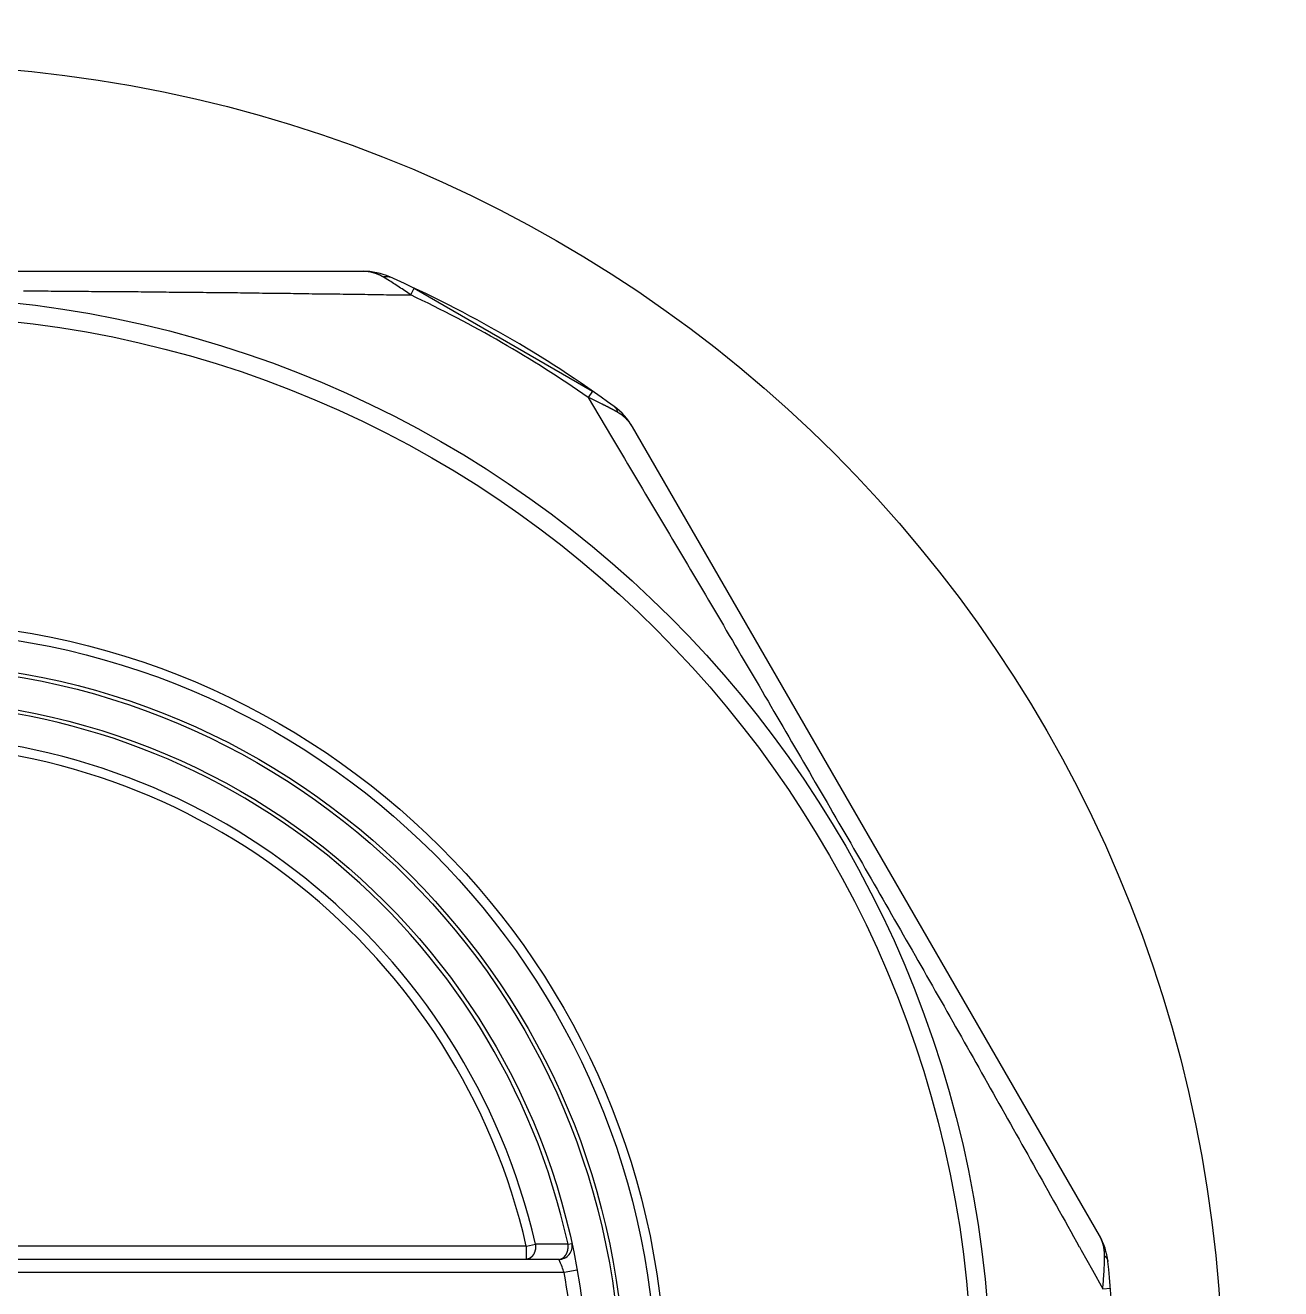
# Model space of a CAD drawing. Header units: millimetres. Extents: x 0 to 5600, y -67 to 2530.
# Drawn here: x 5104.79 to 5114.57, y 931.92 to 941.77 of the extents above; entities that cross this region are included whole.
import ezdxf

# ---------------------------------------------------------------- set-up
doc = ezdxf.new("R2010")
doc.units = ezdxf.units.MM
doc.layers.add('내부선 및 부속', color=4, linetype='Continuous')

msp = doc.modelspace()

# ---------------------------------------------------------------- linework, layer by layer
at = {"layer": '내부선 및 부속', "linetype": 'Continuous'}
for p, q in [((5100.1444, 939.8493), (5107.4213, 939.8493)), ((5107.6282, 939.667), (5107.7929, 939.6646)), ((5107.7928, 939.6646), (5107.8184, 939.719)), ((5107.8184, 939.719), (5109.2088, 938.9162)), ((5109.2088, 938.9162), (5109.1745, 938.8669)), ((5109.1751, 938.8665), (5109.259, 938.7258)), ((5109.259, 938.7258), (5109.3656, 938.5469)), ((5113.1587, 932.3355), (5109.5202, 938.6375)), ((5108.6933, 932.2529), (5098.8721, 932.2529)), ((5108.6936, 932.2529), (5108.7643, 932.2691)), ((5108.6936, 932.1502), (5108.6936, 932.2529)), ((5108.896, 932.2687), (5108.7643, 932.2691)), ((5109.0185, 932.2684), (5108.896, 932.2687)), ((5109.0185, 932.2684), (5109.0478, 932.2748)), ((5113.0023, 932.2478), (5113.0166, 932.2223)), ((5108.9475, 932.1502), (5098.6181, 932.1502)), ((5108.9492, 932.1464), (5108.9475, 932.1502)), ((5113.0166, 932.2223), (5113.1039, 932.0656)), ((5108.9877, 932.0476), (5098.5772, 932.0476)), ((5109.0893, 932.0655), (5108.9882, 932.0476)), ((5113.1039, 932.0656), (5113.1845, 931.9212)), ((5113.1845, 931.9213), (5113.2444, 931.9264))]:
    msp.add_line(p, q, dxfattribs=at)
at = {"layer": '내부선 및 부속', "linetype": 'Continuous', "flags": 128}
for points in [[(5107.5778, 939.8049), (5107.5768, 939.8059), (5107.5758, 939.8059), (5107.5748, 939.8069), (5107.5738, 939.8069), (5107.5728, 939.8079), (5107.5728, 939.8079), (5107.5718, 939.8089), (5107.5708, 939.8089), (5107.5698, 939.8099), (5107.5688, 939.8099), (5107.5678, 939.8109), (5107.5668, 939.8109), (5107.5658, 939.8119), (5107.5648, 939.8119), (5107.5638, 939.8129), (5107.5638, 939.8129), (5107.5628, 939.8139), (5107.5618, 939.8139), (5107.5608, 939.8149), (5107.5598, 939.8149), (5107.5588, 939.8159), (5107.5578, 939.8159), (5107.5568, 939.8169), (5107.5558, 939.8169), (5107.5548, 939.8179), (5107.5538, 939.8179), (5107.5528, 939.8179), (5107.5528, 939.8189), (5107.5518, 939.8189), (5107.5508, 939.8199), (5107.5498, 939.8199), (5107.5488, 939.8209), (5107.5478, 939.8209), (5107.5468, 939.8219), (5107.5458, 939.8219), (5107.5448, 939.8219), (5107.5438, 939.8229), (5107.5428, 939.8229), (5107.5418, 939.8239), (5107.5408, 939.8239), (5107.5398, 939.8239), (5107.5388, 939.8249), (5107.5378, 939.8249), (5107.5368, 939.8259), (5107.5358, 939.8259), (5107.5358, 939.8259), (5107.5348, 939.8269), (5107.5338, 939.8269), (5107.5328, 939.8279), (5107.5318, 939.8279), (5107.5308, 939.8279), (5107.5298, 939.8289), (5107.5288, 939.8289), (5107.5278, 939.8289), (5107.5268, 939.8299), (5107.5258, 939.8299), (5107.5248, 939.8309), (5107.5238, 939.8309), (5107.5228, 939.8309), (5107.5218, 939.8319), (5107.5208, 939.8319), (5107.5198, 939.8319), (5107.5188, 939.8329), (5107.5178, 939.8329), (5107.5168, 939.8329), (5107.5158, 939.8339), (5107.5148, 939.8339), (5107.5138, 939.8339), (5107.5128, 939.8349), (5107.5118, 939.8349), (5107.5108, 939.8349), (5107.5098, 939.8359), (5107.5088, 939.8359), (5107.5078, 939.8359), (5107.5068, 939.8359), (5107.5058, 939.8369), (5107.5048, 939.8369), (5107.5038, 939.8369), (5107.5028, 939.8379), (5107.5018, 939.8379), (5107.5008, 939.8379), (5107.4998, 939.8379), (5107.4988, 939.8389), (5107.4978, 939.8389), (5107.4968, 939.8389), (5107.4958, 939.8399), (5107.4948, 939.8399), (5107.4938, 939.8399), (5107.4928, 939.8399), (5107.4918, 939.8409), (5107.4908, 939.8409), (5107.4898, 939.8409), (5107.4888, 939.8409), (5107.4878, 939.8419), (5107.4868, 939.8419), (5107.4858, 939.8419), (5107.4848, 939.8419), (5107.4838, 939.8419), (5107.4828, 939.8429), (5107.4818, 939.8429), (5107.4818, 939.8429), (5107.4808, 939.8429), (5107.4798, 939.8429), (5107.4788, 939.8439), (5107.4778, 939.8439), (5107.4768, 939.8439), (5107.4758, 939.8439), (5107.4748, 939.8439), (5107.4738, 939.8449), (5107.4728, 939.8449), (5107.4718, 939.8449), (5107.4708, 939.8449), (5107.4698, 939.8449), (5107.4688, 939.8449), (5107.4678, 939.8459), (5107.4668, 939.8459), (5107.4658, 939.8459), (5107.4648, 939.8459), (5107.4638, 939.8459), (5107.4628, 939.8459), (5107.4618, 939.8469), (5107.4608, 939.8469), (5107.4598, 939.8469), (5107.4588, 939.8469), (5107.4578, 939.8469), (5107.4568, 939.8469), (5107.4548, 939.8469), (5107.4538, 939.8469), (5107.4528, 939.8479), (5107.4518, 939.8479), (5107.4508, 939.8479), (5107.4498, 939.8479), (5107.4488, 939.8479), (5107.4478, 939.8479), (5107.4468, 939.8479), (5107.4458, 939.8479), (5107.4448, 939.8479), (5107.4438, 939.8479), (5107.4428, 939.8489), (5107.4418, 939.8489), (5107.4408, 939.8489), (5107.4398, 939.8489), (5107.4388, 939.8489), (5107.4378, 939.8489), (5107.4368, 939.8489), (5107.4358, 939.8489), (5107.4348, 939.8489), (5107.4338, 939.8489), (5107.4328, 939.8489), (5107.4318, 939.8489), (5107.4308, 939.8489), (5107.4298, 939.8489), (5107.4288, 939.8489), (5107.4278, 939.8489), (5107.4268, 939.8489), (5107.4258, 939.8489), (5107.4248, 939.8489), (5107.4238, 939.8489), (5107.4228, 939.8489), (5107.4208, 939.8489), (5107.4208, 939.8489)], [(5107.5778, 939.8049), (5107.5778, 939.8049), (5107.5788, 939.8059), (5107.5788, 939.8059), (5107.5788, 939.8059), (5107.5788, 939.8059), (5107.5798, 939.8059), (5107.5798, 939.8059), (5107.5798, 939.8059), (5107.5808, 939.8059), (5107.5808, 939.8059), (5107.5808, 939.8069), (5107.5818, 939.8069), (5107.5818, 939.8069), (5107.5818, 939.8069), (5107.5828, 939.8069), (5107.5828, 939.8069), (5107.5828, 939.8069), (5107.5838, 939.8069), (5107.5838, 939.8069), (5107.5838, 939.8069), (5107.5838, 939.8069), (5107.5848, 939.8079), (5107.5848, 939.8079), (5107.5848, 939.8079), (5107.5858, 939.8079), (5107.5858, 939.8079), (5107.5858, 939.8079), (5107.5868, 939.8079), (5107.5868, 939.8079), (5107.5868, 939.8079), (5107.5878, 939.8079), (5107.5878, 939.8079), (5107.5878, 939.8079), (5107.5888, 939.8079), (5107.5888, 939.8089), (5107.5888, 939.8089), (5107.5898, 939.8089), (5107.5898, 939.8089), (5107.5898, 939.8089), (5107.5908, 939.8089), (5107.5908, 939.8089), (5107.5908, 939.8089), (5107.5918, 939.8089), (5107.5918, 939.8089), (5107.5918, 939.8089), (5107.5928, 939.8089), (5107.5928, 939.8089), (5107.5928, 939.8089), (5107.5938, 939.8089), (5107.5938, 939.8089), (5107.5938, 939.8089), (5107.5938, 939.8099), (5107.5948, 939.8099), (5107.5948, 939.8099), (5107.5948, 939.8099), (5107.5958, 939.8099), (5107.5958, 939.8099), (5107.5958, 939.8099), (5107.5968, 939.8099), (5107.5968, 939.8099), (5107.5968, 939.8099), (5107.5978, 939.8099), (5107.5978, 939.8099), (5107.5978, 939.8099), (5107.5988, 939.8099), (5107.5988, 939.8099), (5107.5988, 939.8099), (5107.5998, 939.8099), (5107.5998, 939.8099), (5107.5998, 939.8099), (5107.6008, 939.8099), (5107.6008, 939.8099), (5107.6008, 939.8099), (5107.6018, 939.8099), (5107.6018, 939.8099), (5107.6018, 939.8099), (5107.6028, 939.8099), (5107.6028, 939.8099), (5107.6028, 939.8099), (5107.6038, 939.8099), (5107.6038, 939.8099), (5107.6038, 939.8099), (5107.6048, 939.8099), (5107.6048, 939.8099), (5107.6048, 939.8099), (5107.6058, 939.8099), (5107.6058, 939.8099), (5107.6058, 939.8099), (5107.6068, 939.8099), (5107.6068, 939.8099), (5107.6078, 939.8099), (5107.6078, 939.8099), (5107.6078, 939.8099), (5107.6088, 939.8099), (5107.6088, 939.8099), (5107.6088, 939.8099), (5107.6098, 939.8099), (5107.6098, 939.8099), (5107.6098, 939.8099), (5107.6108, 939.8099), (5107.6108, 939.8099), (5107.6108, 939.8099), (5107.6108, 939.8099), (5107.6118, 939.8099), (5107.6118, 939.8099), (5107.6118, 939.8099), (5107.6128, 939.8099), (5107.6128, 939.8099), (5107.6128, 939.8099), (5107.6138, 939.8099), (5107.6138, 939.8099), (5107.6138, 939.8099), (5107.6138, 939.8099), (5107.6148, 939.8099), (5107.6148, 939.8089), (5107.6148, 939.8089), (5107.6158, 939.8089), (5107.6158, 939.8089), (5107.6158, 939.8089), (5107.6168, 939.8089), (5107.6168, 939.8089), (5107.6168, 939.8089), (5107.6178, 939.8089), (5107.6178, 939.8089), (5107.6178, 939.8089), (5107.6188, 939.8089), (5107.6188, 939.8089), (5107.6188, 939.8089), (5107.6198, 939.8089), (5107.6198, 939.8089), (5107.6198, 939.8079), (5107.6208, 939.8079), (5107.6208, 939.8079), (5107.6208, 939.8079), (5107.6218, 939.8079), (5107.6218, 939.8079), (5107.6218, 939.8079), (5107.6228, 939.8079), (5107.6228, 939.8079), (5107.6228, 939.8079), (5107.6238, 939.8079), (5107.6238, 939.8069), (5107.6238, 939.8069), (5107.6238, 939.8069), (5107.6248, 939.8069), (5107.6248, 939.8069), (5107.6248, 939.8069), (5107.6258, 939.8069), (5107.6258, 939.8069), (5107.6258, 939.8069), (5107.6268, 939.8059), (5107.6268, 939.8059), (5107.6268, 939.8059), (5107.6278, 939.8059), (5107.6278, 939.8059), (5107.6278, 939.8059), (5107.6278, 939.8059), (5107.6288, 939.8059), (5107.6288, 939.8059), (5107.6288, 939.8049), (5107.6288, 939.8049)], [(5107.6158, 939.7829), (5107.6148, 939.7829), (5107.6148, 939.7829), (5107.6148, 939.7829), (5107.6138, 939.7829), (5107.6138, 939.7839), (5107.6138, 939.7839), (5107.6138, 939.7839), (5107.6128, 939.7839), (5107.6128, 939.7839), (5107.6128, 939.7839), (5107.6118, 939.7849), (5107.6118, 939.7849), (5107.6118, 939.7849), (5107.6108, 939.7849), (5107.6108, 939.7849), (5107.6108, 939.7859), (5107.6108, 939.7859), (5107.6098, 939.7859), (5107.6098, 939.7859), (5107.6098, 939.7859), (5107.6088, 939.7859), (5107.6088, 939.7869), (5107.6088, 939.7869), (5107.6088, 939.7869), (5107.6078, 939.7869), (5107.6078, 939.7869), (5107.6078, 939.7879), (5107.6068, 939.7879), (5107.6068, 939.7879), (5107.6068, 939.7879), (5107.6058, 939.7879), (5107.6058, 939.7879), (5107.6058, 939.7889), (5107.6058, 939.7889), (5107.6048, 939.7889), (5107.6048, 939.7889), (5107.6048, 939.7889), (5107.6038, 939.7899), (5107.6038, 939.7899), (5107.6038, 939.7899), (5107.6028, 939.7899), (5107.6028, 939.7899), (5107.6028, 939.7899), (5107.6028, 939.7909), (5107.6018, 939.7909), (5107.6018, 939.7909), (5107.6018, 939.7909), (5107.6008, 939.7909), (5107.6008, 939.7919), (5107.6008, 939.7919), (5107.6008, 939.7919), (5107.5998, 939.7919), (5107.5998, 939.7919), (5107.5998, 939.7919), (5107.5988, 939.7929), (5107.5988, 939.7929), (5107.5988, 939.7929), (5107.5978, 939.7929), (5107.5978, 939.7929), (5107.5978, 939.7939), (5107.5978, 939.7939), (5107.5968, 939.7939), (5107.5968, 939.7939), (5107.5968, 939.7939), (5107.5958, 939.7939), (5107.5958, 939.7949), (5107.5958, 939.7949), (5107.5948, 939.7949), (5107.5948, 939.7949), (5107.5948, 939.7949), (5107.5948, 939.7949), (5107.5938, 939.7959), (5107.5938, 939.7959), (5107.5938, 939.7959), (5107.5928, 939.7959), (5107.5928, 939.7959), (5107.5928, 939.7969), (5107.5928, 939.7969), (5107.5918, 939.7969), (5107.5918, 939.7969), (5107.5918, 939.7969), (5107.5908, 939.7969), (5107.5908, 939.7979), (5107.5908, 939.7979), (5107.5898, 939.7979), (5107.5898, 939.7979), (5107.5898, 939.7979), (5107.5898, 939.7989), (5107.5888, 939.7989), (5107.5888, 939.7989), (5107.5888, 939.7989), (5107.5878, 939.7989), (5107.5878, 939.7989), (5107.5878, 939.7999), (5107.5868, 939.7999), (5107.5868, 939.7999), (5107.5868, 939.7999), (5107.5868, 939.7999), (5107.5858, 939.7999), (5107.5858, 939.8009), (5107.5858, 939.8009), (5107.5858, 939.8009), (5107.5848, 939.8009), (5107.5848, 939.8009), (5107.5848, 939.8009), (5107.5838, 939.8019), (5107.5838, 939.8019), (5107.5838, 939.8019), (5107.5838, 939.8019), (5107.5828, 939.8019), (5107.5828, 939.8019), (5107.5828, 939.8029), (5107.5818, 939.8029), (5107.5818, 939.8029), (5107.5818, 939.8029), (5107.5818, 939.8029), (5107.5808, 939.8029), (5107.5808, 939.8039), (5107.5808, 939.8039), (5107.5798, 939.8039), (5107.5798, 939.8039), (5107.5798, 939.8039), (5107.5788, 939.8049), (5107.5788, 939.8049), (5107.5788, 939.8049), (5107.5788, 939.8049), (5107.5778, 939.8049), (5107.5778, 939.8049), (5107.5778, 939.8049)], [(5104.7748, 939.6969), (5104.7988, 939.6969), (5104.8228, 939.6959), (5104.8468, 939.6959), (5104.8708, 939.6959), (5104.8958, 939.6959), (5104.9198, 939.6959), (5104.9438, 939.6959), (5104.9678, 939.6959), (5104.9918, 939.6949), (5105.0168, 939.6949), (5105.0408, 939.6949), (5105.0648, 939.6949), (5105.0888, 939.6949), (5105.1128, 939.6949), (5105.1368, 939.6949), (5105.1618, 939.6939), (5105.1858, 939.6939), (5105.2098, 939.6939), (5105.2338, 939.6939), (5105.2578, 939.6939), (5105.2828, 939.6939), (5105.3068, 939.6929), (5105.3308, 939.6929), (5105.3548, 939.6929), (5105.3788, 939.6929), (5105.4028, 939.6929), (5105.4278, 939.6929), (5105.4518, 939.6919), (5105.4758, 939.6919), (5105.4998, 939.6919), (5105.5238, 939.6919), (5105.5488, 939.6919), (5105.5728, 939.6909), (5105.5968, 939.6909), (5105.6208, 939.6909), (5105.6448, 939.6909), (5105.6698, 939.6909), (5105.6938, 939.6899), (5105.7178, 939.6899), (5105.7418, 939.6899), (5105.7658, 939.6899), (5105.7898, 939.6889), (5105.8148, 939.6889), (5105.8388, 939.6889), (5105.8628, 939.6889), (5105.8868, 939.6889), (5105.9108, 939.6879), (5105.9358, 939.6879), (5105.9598, 939.6879), (5105.9838, 939.6879), (5106.0078, 939.6869), (5106.0318, 939.6869), (5106.0558, 939.6869), (5106.0808, 939.6869), (5106.1048, 939.6859), (5106.1288, 939.6859), (5106.1528, 939.6859), (5106.1768, 939.6859), (5106.2018, 939.6849), (5106.2018, 939.6849), (5106.2258, 939.6849), (5106.2498, 939.6849), (5106.2738, 939.6849), (5106.2978, 939.6839), (5106.3228, 939.6839), (5106.3468, 939.6839), (5106.3708, 939.6829), (5106.3948, 939.6829), (5106.4188, 939.6829), (5106.4428, 939.6829), (5106.4678, 939.6819), (5106.4918, 939.6819), (5106.5158, 939.6819), (5106.5398, 939.6819), (5106.5638, 939.6809), (5106.5888, 939.6809), (5106.6128, 939.6809), (5106.6368, 939.6799), (5106.6608, 939.6799), (5106.6848, 939.6799), (5106.7088, 939.6789), (5106.7338, 939.6789), (5106.7578, 939.6789), (5106.7818, 939.6789), (5106.8058, 939.6779), (5106.8298, 939.6779), (5106.8548, 939.6779), (5106.8788, 939.6769), (5106.9028, 939.6769), (5106.9268, 939.6769), (5106.9508, 939.6759), (5106.9748, 939.6759), (5106.9998, 939.6759), (5107.0238, 939.6749), (5107.0478, 939.6749), (5107.0718, 939.6749), (5107.0958, 939.6749), (5107.1208, 939.6739), (5107.1448, 939.6739), (5107.1688, 939.6739), (5107.1928, 939.6729), (5107.2168, 939.6729), (5107.2408, 939.6729), (5107.2658, 939.6719), (5107.2898, 939.6719), (5107.3138, 939.6719), (5107.3378, 939.6709), (5107.3618, 939.6709), (5107.3868, 939.6709), (5107.4108, 939.6699), (5107.4348, 939.6699), (5107.4588, 939.6689), (5107.4828, 939.6689), (5107.5078, 939.6689), (5107.5318, 939.6679), (5107.5558, 939.6679), (5107.5798, 939.6679), (5107.6038, 939.6669), (5107.6278, 939.6669), (5107.6278, 939.6669)], [(5109.4038, 938.7509), (5109.4028, 938.7509), (5109.4028, 938.7519), (5109.4018, 938.7519), (5109.4018, 938.7529), (5109.4008, 938.7529), (5109.3998, 938.7529), (5109.3998, 938.7539), (5109.3988, 938.7539), (5109.3978, 938.7539), (5109.3978, 938.7549), (5109.3968, 938.7549), (5109.3958, 938.7549), (5109.3958, 938.7559), (5109.3948, 938.7559), (5109.3938, 938.7569), (5109.3938, 938.7569), (5109.3928, 938.7569), (5109.3918, 938.7579), (5109.3918, 938.7579), (5109.3908, 938.7579), (5109.3898, 938.7589), (5109.3898, 938.7589), (5109.3888, 938.7589), (5109.3878, 938.7599), (5109.3878, 938.7599), (5109.3868, 938.7609), (5109.3858, 938.7609), (5109.3858, 938.7609), (5109.3848, 938.7619), (5109.3838, 938.7619), (5109.3838, 938.7619), (5109.3828, 938.7629), (5109.3818, 938.7629), (5109.3818, 938.7629), (5109.3808, 938.7639), (5109.3808, 938.7639), (5109.3798, 938.7649), (5109.3788, 938.7649), (5109.3788, 938.7649), (5109.3778, 938.7659), (5109.3768, 938.7659), (5109.3768, 938.7659), (5109.3758, 938.7669), (5109.3748, 938.7669), (5109.3748, 938.7669), (5109.3738, 938.7679), (5109.3728, 938.7679), (5109.3728, 938.7689), (5109.3718, 938.7689), (5109.3708, 938.7689), (5109.3708, 938.7699), (5109.3698, 938.7699), (5109.3688, 938.7699), (5109.3688, 938.7709), (5109.3678, 938.7709), (5109.3668, 938.7709), (5109.3668, 938.7719), (5109.3658, 938.7719), (5109.3648, 938.7719), (5109.3648, 938.7729), (5109.3638, 938.7729), (5109.3628, 938.7739), (5109.3628, 938.7739), (5109.3618, 938.7739), (5109.3608, 938.7749), (5109.3608, 938.7749), (5109.3598, 938.7749), (5109.3588, 938.7759), (5109.3588, 938.7759), (5109.3578, 938.7759), (5109.3568, 938.7769), (5109.3568, 938.7769), (5109.3558, 938.7769), (5109.3548, 938.7779), (5109.3548, 938.7779), (5109.3538, 938.7779), (5109.3528, 938.7789), (5109.3528, 938.7789), (5109.3518, 938.7799), (5109.3508, 938.7799), (5109.3508, 938.7799), (5109.3498, 938.7809), (5109.3488, 938.7809), (5109.3488, 938.7809), (5109.3478, 938.7819), (5109.3468, 938.7819), (5109.3468, 938.7819), (5109.3458, 938.7829), (5109.3448, 938.7829), (5109.3448, 938.7829), (5109.3438, 938.7839), (5109.3428, 938.7839), (5109.3428, 938.7839), (5109.3418, 938.7849), (5109.3408, 938.7849), (5109.3408, 938.7849), (5109.3398, 938.7859), (5109.3388, 938.7859), (5109.3388, 938.7869), (5109.3378, 938.7869), (5109.3378, 938.7869), (5109.3368, 938.7869), (5109.3368, 938.7879), (5109.3358, 938.7879), (5109.3348, 938.7879), (5109.3348, 938.7889), (5109.3338, 938.7889), (5109.3328, 938.7889), (5109.3328, 938.7899), (5109.3318, 938.7899), (5109.3308, 938.7899), (5109.3308, 938.7909), (5109.3298, 938.7909), (5109.3288, 938.7909), (5109.3288, 938.7919), (5109.3278, 938.7919), (5109.3268, 938.7919), (5109.3268, 938.7929), (5109.3258, 938.7929), (5109.3248, 938.7929), (5109.3248, 938.7939), (5109.3238, 938.7939), (5109.3228, 938.7939), (5109.3228, 938.7949), (5109.3218, 938.7949), (5109.3208, 938.7959), (5109.3208, 938.7959), (5109.3198, 938.7959), (5109.3188, 938.7969), (5109.3188, 938.7969), (5109.3178, 938.7969), (5109.3168, 938.7979), (5109.3168, 938.7979), (5109.3158, 938.7979), (5109.3148, 938.7989), (5109.3148, 938.7989), (5109.3138, 938.7989), (5109.3128, 938.7999), (5109.3128, 938.7999), (5109.3118, 938.7999), (5109.3108, 938.8009), (5109.3108, 938.8009), (5109.3098, 938.8009), (5109.3088, 938.8019), (5109.3088, 938.8019), (5109.3078, 938.8019), (5109.3068, 938.8029), (5109.3068, 938.8029), (5109.3058, 938.8029), (5109.3048, 938.8039), (5109.3048, 938.8039), (5109.3038, 938.8039), (5109.3028, 938.8049), (5109.3028, 938.8049), (5109.3018, 938.8049), (5109.3008, 938.8059), (5109.3008, 938.8059), (5109.2998, 938.8059), (5109.2988, 938.8069), (5109.2988, 938.8069), (5109.2988, 938.8069)], [(5109.3778, 938.7959), (5109.3788, 938.7949), (5109.3788, 938.7949), (5109.3788, 938.7949), (5109.3788, 938.7949), (5109.3798, 938.7949), (5109.3798, 938.7939), (5109.3798, 938.7939), (5109.3798, 938.7939), (5109.3808, 938.7939), (5109.3808, 938.7939), (5109.3808, 938.7929), (5109.3808, 938.7929), (5109.3818, 938.7929), (5109.3818, 938.7929), (5109.3818, 938.7929), (5109.3818, 938.7919), (5109.3828, 938.7919), (5109.3828, 938.7919), (5109.3828, 938.7919), (5109.3828, 938.7909), (5109.3838, 938.7909), (5109.3838, 938.7909), (5109.3838, 938.7909), (5109.3838, 938.7909), (5109.3848, 938.7899), (5109.3848, 938.7899), (5109.3848, 938.7899), (5109.3848, 938.7899), (5109.3858, 938.7889), (5109.3858, 938.7889), (5109.3858, 938.7889), (5109.3858, 938.7889), (5109.3858, 938.7879), (5109.3868, 938.7879), (5109.3868, 938.7879), (5109.3868, 938.7879), (5109.3868, 938.7869), (5109.3878, 938.7869), (5109.3878, 938.7869), (5109.3878, 938.7869), (5109.3878, 938.7859), (5109.3878, 938.7859), (5109.3888, 938.7859), (5109.3888, 938.7859), (5109.3888, 938.7849), (5109.3888, 938.7849), (5109.3888, 938.7849), (5109.3898, 938.7849), (5109.3898, 938.7839), (5109.3898, 938.7839), (5109.3898, 938.7839), (5109.3908, 938.7839), (5109.3908, 938.7829), (5109.3908, 938.7829), (5109.3908, 938.7829), (5109.3908, 938.7829), (5109.3908, 938.7819), (5109.3918, 938.7819), (5109.3918, 938.7819), (5109.3918, 938.7809), (5109.3918, 938.7809), (5109.3918, 938.7809), (5109.3928, 938.7809), (5109.3928, 938.7799), (5109.3928, 938.7799), (5109.3928, 938.7799), (5109.3928, 938.7789), (5109.3928, 938.7789), (5109.3938, 938.7789), (5109.3938, 938.7789), (5109.3938, 938.7779), (5109.3938, 938.7779), (5109.3938, 938.7779), (5109.3948, 938.7779), (5109.3948, 938.7769), (5109.3948, 938.7769), (5109.3948, 938.7769), (5109.3948, 938.7759), (5109.3948, 938.7759), (5109.3948, 938.7759), (5109.3958, 938.7749), (5109.3958, 938.7749), (5109.3958, 938.7749), (5109.3958, 938.7749), (5109.3958, 938.7739), (5109.3958, 938.7739), (5109.3968, 938.7739), (5109.3968, 938.7729), (5109.3968, 938.7729), (5109.3968, 938.7729), (5109.3968, 938.7729), (5109.3968, 938.7719), (5109.3968, 938.7719), (5109.3978, 938.7719), (5109.3978, 938.7709), (5109.3978, 938.7709), (5109.3978, 938.7709), (5109.3978, 938.7699), (5109.3978, 938.7699), (5109.3978, 938.7699), (5109.3978, 938.7699), (5109.3988, 938.7689), (5109.3988, 938.7689), (5109.3988, 938.7689), (5109.3988, 938.7689), (5109.3988, 938.7679), (5109.3988, 938.7679), (5109.3988, 938.7679), (5109.3988, 938.7669), (5109.3998, 938.7669), (5109.3998, 938.7669), (5109.3998, 938.7659), (5109.3998, 938.7659), (5109.3998, 938.7659), (5109.3998, 938.7649), (5109.3998, 938.7649), (5109.3998, 938.7649), (5109.4008, 938.7639), (5109.4008, 938.7639), (5109.4008, 938.7639), (5109.4008, 938.7639), (5109.4008, 938.7629), (5109.4008, 938.7629), (5109.4008, 938.7629), (5109.4008, 938.7619), (5109.4008, 938.7619), (5109.4008, 938.7619), (5109.4018, 938.7609), (5109.4018, 938.7609), (5109.4018, 938.7609), (5109.4018, 938.7599), (5109.4018, 938.7599), (5109.4018, 938.7599), (5109.4018, 938.7589), (5109.4018, 938.7589), (5109.4018, 938.7589), (5109.4018, 938.7579), (5109.4018, 938.7579), (5109.4028, 938.7579), (5109.4028, 938.7569), (5109.4028, 938.7569), (5109.4028, 938.7569), (5109.4028, 938.7569), (5109.4028, 938.7559), (5109.4028, 938.7559), (5109.4028, 938.7559), (5109.4028, 938.7549), (5109.4028, 938.7549), (5109.4028, 938.7549), (5109.4028, 938.7539), (5109.4038, 938.7539), (5109.4038, 938.7539), (5109.4038, 938.7529), (5109.4038, 938.7529), (5109.4038, 938.7529), (5109.4038, 938.7519), (5109.4038, 938.7519), (5109.4038, 938.7519), (5109.4038, 938.7509), (5109.4038, 938.7509), (5109.4038, 938.7509)], [(5109.5198, 938.6379), (5109.5198, 938.6379), (5109.5188, 938.6389), (5109.5188, 938.6399), (5109.5178, 938.6409), (5109.5178, 938.6419), (5109.5168, 938.6429), (5109.5168, 938.6439), (5109.5158, 938.6449), (5109.5158, 938.6449), (5109.5148, 938.6459), (5109.5148, 938.6469), (5109.5138, 938.6479), (5109.5128, 938.6489), (5109.5128, 938.6499), (5109.5118, 938.6509), (5109.5118, 938.6519), (5109.5108, 938.6519), (5109.5108, 938.6529), (5109.5098, 938.6539), (5109.5098, 938.6549), (5109.5088, 938.6559), (5109.5078, 938.6569), (5109.5078, 938.6579), (5109.5068, 938.6579), (5109.5068, 938.6589), (5109.5058, 938.6599), (5109.5048, 938.6609), (5109.5048, 938.6619), (5109.5038, 938.6629), (5109.5038, 938.6629), (5109.5028, 938.6639), (5109.5018, 938.6649), (5109.5018, 938.6659), (5109.5008, 938.6669), (5109.5008, 938.6679), (5109.4998, 938.6679), (5109.4988, 938.6689), (5109.4988, 938.6699), (5109.4978, 938.6709), (5109.4968, 938.6719), (5109.4968, 938.6719), (5109.4958, 938.6729), (5109.4948, 938.6739), (5109.4948, 938.6749), (5109.4938, 938.6759), (5109.4938, 938.6759), (5109.4928, 938.6769), (5109.4918, 938.6779), (5109.4918, 938.6789), (5109.4908, 938.6799), (5109.4898, 938.6799), (5109.4898, 938.6809), (5109.4888, 938.6819), (5109.4878, 938.6829), (5109.4868, 938.6839), (5109.4868, 938.6839), (5109.4858, 938.6849), (5109.4848, 938.6859), (5109.4848, 938.6869), (5109.4838, 938.6869), (5109.4828, 938.6879), (5109.4828, 938.6889), (5109.4818, 938.6899), (5109.4808, 938.6899), (5109.4808, 938.6909), (5109.4798, 938.6919), (5109.4788, 938.6929), (5109.4778, 938.6929), (5109.4778, 938.6939), (5109.4768, 938.6949), (5109.4758, 938.6959), (5109.4758, 938.6959), (5109.4748, 938.6969), (5109.4738, 938.6979), (5109.4728, 938.6989), (5109.4728, 938.6989), (5109.4718, 938.6999), (5109.4708, 938.7009), (5109.4698, 938.7019), (5109.4698, 938.7019), (5109.4688, 938.7029), (5109.4678, 938.7039), (5109.4668, 938.7039), (5109.4668, 938.7049), (5109.4658, 938.7059), (5109.4648, 938.7069), (5109.4638, 938.7069), (5109.4638, 938.7079), (5109.4628, 938.7089), (5109.4618, 938.7089), (5109.4608, 938.7099), (5109.4598, 938.7109), (5109.4598, 938.7109), (5109.4588, 938.7119), (5109.4578, 938.7129), (5109.4568, 938.7129), (5109.4568, 938.7139), (5109.4558, 938.7149), (5109.4548, 938.7159), (5109.4538, 938.7159), (5109.4538, 938.7159), (5109.4528, 938.7169), (5109.4528, 938.7179), (5109.4518, 938.7179), (5109.4508, 938.7189), (5109.4498, 938.7189), (5109.4488, 938.7199), (5109.4488, 938.7209), (5109.4478, 938.7209), (5109.4468, 938.7219), (5109.4458, 938.7229), (5109.4448, 938.7229), (5109.4448, 938.7239), (5109.4438, 938.7249), (5109.4428, 938.7249), (5109.4418, 938.7259), (5109.4408, 938.7269), (5109.4398, 938.7269), (5109.4398, 938.7279), (5109.4388, 938.7279), (5109.4378, 938.7289), (5109.4368, 938.7299), (5109.4358, 938.7299), (5109.4348, 938.7309), (5109.4348, 938.7309), (5109.4338, 938.7319), (5109.4328, 938.7329), (5109.4318, 938.7329), (5109.4308, 938.7339), (5109.4298, 938.7339), (5109.4288, 938.7349), (5109.4288, 938.7359), (5109.4278, 938.7359), (5109.4268, 938.7369), (5109.4258, 938.7369), (5109.4248, 938.7379), (5109.4238, 938.7389), (5109.4228, 938.7389), (5109.4228, 938.7399), (5109.4218, 938.7399), (5109.4208, 938.7409), (5109.4198, 938.7409), (5109.4188, 938.7419), (5109.4178, 938.7429), (5109.4168, 938.7429), (5109.4168, 938.7439), (5109.4158, 938.7439), (5109.4148, 938.7449), (5109.4138, 938.7449), (5109.4128, 938.7459), (5109.4118, 938.7459), (5109.4108, 938.7469), (5109.4098, 938.7469), (5109.4088, 938.7479), (5109.4088, 938.7479), (5109.4078, 938.7489), (5109.4068, 938.7489), (5109.4058, 938.7499), (5109.4048, 938.7509), (5109.4038, 938.7509), (5109.4038, 938.7509)], [(5109.3658, 938.5469), (5109.3888, 938.5079), (5109.4128, 938.4679), (5109.4358, 938.4289), (5109.4588, 938.3899), (5109.4828, 938.3499), (5109.5058, 938.3109), (5109.5298, 938.2719), (5109.5528, 938.2319), (5109.5758, 938.1929), (5109.5998, 938.1539), (5109.6228, 938.1139), (5109.6458, 938.0749), (5109.6698, 938.0359), (5109.6928, 937.9959), (5109.7168, 937.9569), (5109.7398, 937.9179), (5109.7628, 937.8779), (5109.7868, 937.8389), (5109.8098, 937.7999), (5109.8328, 937.7599), (5109.8568, 937.7209), (5109.8798, 937.6819), (5109.9028, 937.6419), (5109.9258, 937.6029), (5109.9498, 937.5639), (5109.9728, 937.5239), (5109.9958, 937.4849), (5110.0198, 937.4449), (5110.0428, 937.4059), (5110.0658, 937.3669), (5110.0888, 937.3269), (5110.1128, 937.2879), (5110.1358, 937.2479), (5110.1588, 937.2089), (5110.1818, 937.1699), (5110.2058, 937.1299), (5110.2288, 937.0909), (5110.2518, 937.0509), (5110.2748, 937.0119), (5110.2988, 936.9729), (5110.3218, 936.9329), (5110.3448, 936.8939), (5110.3678, 936.8539), (5110.3908, 936.8149), (5110.4138, 936.7749), (5110.4378, 936.7359), (5110.4608, 936.6969), (5110.4838, 936.6569), (5110.5068, 936.6179), (5110.5298, 936.5779), (5110.5528, 936.5389), (5110.5768, 936.4989), (5110.5998, 936.4599), (5110.6228, 936.4199), (5110.6458, 936.3809), (5110.6688, 936.3409), (5110.6918, 936.3019), (5110.7148, 936.2619), (5110.7378, 936.2229), (5110.7608, 936.1829), (5110.7838, 936.1439), (5110.8068, 936.1039), (5110.8298, 936.0649), (5110.8528, 936.0249), (5110.8758, 935.9859), (5110.8988, 935.9459), (5110.9218, 935.9069), (5110.9448, 935.8669), (5110.9678, 935.8279), (5110.9908, 935.7879), (5111.0138, 935.7479), (5111.0368, 935.7089), (5111.0598, 935.6689), (5111.0828, 935.6299), (5111.1058, 935.5899), (5111.1288, 935.5499), (5111.1518, 935.5109), (5111.1748, 935.4709), (5111.1978, 935.4319), (5111.2208, 935.3919), (5111.2438, 935.3519), (5111.2658, 935.3129), (5111.2888, 935.2729), (5111.3118, 935.2339), (5111.3348, 935.1939), (5111.3578, 935.1539), (5111.3808, 935.1149), (5111.4028, 935.0749), (5111.4258, 935.0349), (5111.4488, 934.9959), (5111.4718, 934.9559), (5111.4938, 934.9159), (5111.5168, 934.8769), (5111.5398, 934.8369), (5111.5628, 934.7969), (5111.5848, 934.7569), (5111.6078, 934.7179), (5111.6308, 934.6779), (5111.6538, 934.6379), (5111.6758, 934.5989), (5111.6758, 934.5989), (5111.6988, 934.5589), (5111.7218, 934.5189), (5111.7438, 934.4789), (5111.7668, 934.4399), (5111.7898, 934.3999), (5111.8118, 934.3599), (5111.8348, 934.3199), (5111.8578, 934.2809), (5111.8798, 934.2409), (5111.9028, 934.2009), (5111.9248, 934.1609), (5111.9478, 934.1219), (5111.9708, 934.0819), (5111.9928, 934.0419), (5112.0158, 934.0019), (5112.0378, 933.9619), (5112.0608, 933.9229), (5112.0828, 933.8829), (5112.1058, 933.8429), (5112.1278, 933.8029), (5112.1508, 933.7629), (5112.1738, 933.7239), (5112.1958, 933.6839), (5112.2188, 933.6439), (5112.2408, 933.6039), (5112.2638, 933.5639), (5112.2858, 933.5239), (5112.3078, 933.4849), (5112.3308, 933.4449), (5112.3528, 933.4049), (5112.3758, 933.3649), (5112.3978, 933.3249), (5112.4208, 933.2849), (5112.4428, 933.2459), (5112.4658, 933.2059), (5112.4878, 933.1659), (5112.5108, 933.1259), (5112.5328, 933.0859), (5112.5548, 933.0459), (5112.5778, 933.0059), (5112.5998, 932.9659), (5112.6228, 932.9259), (5112.6448, 932.8869), (5112.6668, 932.8469), (5112.6898, 932.8069), (5112.7118, 932.7669), (5112.7338, 932.7269), (5112.7568, 932.6869), (5112.7788, 932.6469), (5112.8018, 932.6069), (5112.8238, 932.5669), (5112.8458, 932.5269), (5112.8688, 932.4869), (5112.8908, 932.4479), (5112.9128, 932.4079), (5112.9358, 932.3679), (5112.9578, 932.3279), (5112.9798, 932.2879), (5113.0018, 932.2479), (5113.0018, 932.2479)], [(5108.7648, 932.2689), (5108.7648, 932.2679), (5108.7648, 932.2679), (5108.7648, 932.2669), (5108.7648, 932.2659), (5108.7648, 932.2649), (5108.7648, 932.2639), (5108.7648, 932.2639), (5108.7648, 932.2629), (5108.7658, 932.2619), (5108.7658, 932.2609), (5108.7658, 932.2609), (5108.7658, 932.2599), (5108.7658, 932.2589), (5108.7658, 932.2579), (5108.7658, 932.2569), (5108.7658, 932.2569), (5108.7658, 932.2559), (5108.7658, 932.2549), (5108.7658, 932.2539), (5108.7658, 932.2529), (5108.7658, 932.2529), (5108.7658, 932.2519), (5108.7658, 932.2509), (5108.7658, 932.2499), (5108.7658, 932.2489), (5108.7658, 932.2489), (5108.7658, 932.2479), (5108.7658, 932.2469), (5108.7658, 932.2459), (5108.7658, 932.2449), (5108.7658, 932.2449), (5108.7658, 932.2439), (5108.7658, 932.2429), (5108.7658, 932.2419), (5108.7648, 932.2409), (5108.7648, 932.2409), (5108.7648, 932.2399), (5108.7648, 932.2389), (5108.7648, 932.2379), (5108.7648, 932.2379), (5108.7648, 932.2369), (5108.7648, 932.2359), (5108.7648, 932.2349), (5108.7648, 932.2339), (5108.7638, 932.2339), (5108.7638, 932.2329), (5108.7638, 932.2319), (5108.7638, 932.2309), (5108.7638, 932.2299), (5108.7638, 932.2299), (5108.7638, 932.2289), (5108.7638, 932.2279), (5108.7628, 932.2269), (5108.7628, 932.2259), (5108.7628, 932.2259), (5108.7628, 932.2249), (5108.7628, 932.2239), (5108.7628, 932.2229), (5108.7618, 932.2229), (5108.7618, 932.2219), (5108.7618, 932.2209), (5108.7618, 932.2199), (5108.7618, 932.2199), (5108.7618, 932.2189), (5108.7608, 932.2179), (5108.7608, 932.2169), (5108.7608, 932.2159), (5108.7608, 932.2159), (5108.7608, 932.2149), (5108.7598, 932.2139), (5108.7598, 932.2129), (5108.7598, 932.2129), (5108.7598, 932.2119), (5108.7598, 932.2109), (5108.7588, 932.2099), (5108.7588, 932.2099), (5108.7588, 932.2089), (5108.7588, 932.2079), (5108.7578, 932.2069), (5108.7578, 932.2069), (5108.7578, 932.2059), (5108.7578, 932.2049), (5108.7568, 932.2039), (5108.7568, 932.2039), (5108.7568, 932.2029), (5108.7558, 932.2019), (5108.7558, 932.2009), (5108.7558, 932.2009), (5108.7558, 932.1999), (5108.7548, 932.1989), (5108.7548, 932.1989), (5108.7548, 932.1979), (5108.7538, 932.1969), (5108.7538, 932.1959), (5108.7538, 932.1959), (5108.7528, 932.1949), (5108.7528, 932.1939), (5108.7518, 932.1939), (5108.7518, 932.1929), (5108.7518, 932.1919), (5108.7518, 932.1919), (5108.7508, 932.1909), (5108.7508, 932.1909), (5108.7508, 932.1899), (5108.7498, 932.1889), (5108.7498, 932.1889), (5108.7488, 932.1879), (5108.7488, 932.1869), (5108.7478, 932.1859), (5108.7478, 932.1859), (5108.7478, 932.1849), (5108.7468, 932.1839), (5108.7468, 932.1839), (5108.7458, 932.1829), (5108.7458, 932.1819), (5108.7448, 932.1819), (5108.7448, 932.1809), (5108.7438, 932.1799), (5108.7438, 932.1799), (5108.7428, 932.1789), (5108.7428, 932.1779), (5108.7418, 932.1779), (5108.7418, 932.1769), (5108.7408, 932.1759), (5108.7408, 932.1759), (5108.7398, 932.1749), (5108.7388, 932.1739), (5108.7388, 932.1739), (5108.7378, 932.1729), (5108.7378, 932.1729), (5108.7368, 932.1719), (5108.7368, 932.1709), (5108.7358, 932.1709), (5108.7348, 932.1699), (5108.7348, 932.1699), (5108.7338, 932.1689), (5108.7338, 932.1679), (5108.7328, 932.1679), (5108.7318, 932.1669), (5108.7318, 932.1669), (5108.7308, 932.1659), (5108.7298, 932.1659), (5108.7298, 932.1649), (5108.7288, 932.1639), (5108.7278, 932.1639), (5108.7278, 932.1629), (5108.7268, 932.1629), (5108.7258, 932.1619), (5108.7258, 932.1619), (5108.7248, 932.1609), (5108.7238, 932.1609), (5108.7238, 932.1599), (5108.7228, 932.1599), (5108.7218, 932.1599), (5108.7218, 932.1589), (5108.7208, 932.1589), (5108.7198, 932.1579), (5108.7198, 932.1579), (5108.7188, 932.1569), (5108.7178, 932.1569), (5108.7168, 932.1569), (5108.7168, 932.1559), (5108.7158, 932.1559), (5108.7148, 932.1549), (5108.7138, 932.1549), (5108.7138, 932.1549), (5108.7128, 932.1539), (5108.7118, 932.1539), (5108.7118, 932.1539), (5108.7108, 932.1539), (5108.7098, 932.1529), (5108.7088, 932.1529), (5108.7088, 932.1529), (5108.7078, 932.1529), (5108.7068, 932.1519), (5108.7058, 932.1519), (5108.7048, 932.1519), (5108.7048, 932.1519), (5108.7038, 932.1509), (5108.7028, 932.1509), (5108.7018, 932.1509), (5108.7018, 932.1509), (5108.7008, 932.1509), (5108.6998, 932.1509), (5108.6988, 932.1509), (5108.6978, 932.1509), (5108.6978, 932.1499), (5108.6968, 932.1499), (5108.6958, 932.1499), (5108.6948, 932.1499), (5108.6948, 932.1499), (5108.6938, 932.1499), (5108.6938, 932.1499)], [(5108.9478, 932.1499), (5108.9488, 932.1499), (5108.9498, 932.1499), (5108.9508, 932.1499), (5108.9508, 932.1499), (5108.9518, 932.1509), (5108.9528, 932.1509), (5108.9538, 932.1509), (5108.9548, 932.1509), (5108.9558, 932.1509), (5108.9568, 932.1509), (5108.9578, 932.1509), (5108.9588, 932.1519), (5108.9598, 932.1519), (5108.9608, 932.1519), (5108.9618, 932.1519), (5108.9618, 932.1529), (5108.9628, 932.1529), (5108.9638, 932.1529), (5108.9648, 932.1539), (5108.9658, 932.1539), (5108.9668, 932.1539), (5108.9678, 932.1549), (5108.9688, 932.1549), (5108.9688, 932.1559), (5108.9698, 932.1559), (5108.9708, 932.1559), (5108.9718, 932.1569), (5108.9728, 932.1569), (5108.9738, 932.1579), (5108.9748, 932.1579), (5108.9748, 932.1589), (5108.9758, 932.1589), (5108.9768, 932.1599), (5108.9778, 932.1609), (5108.9788, 932.1609), (5108.9788, 932.1619), (5108.9798, 932.1619), (5108.9808, 932.1629), (5108.9818, 932.1629), (5108.9828, 932.1639), (5108.9828, 932.1649), (5108.9838, 932.1649), (5108.9848, 932.1659), (5108.9858, 932.1669), (5108.9858, 932.1669), (5108.9868, 932.1679), (5108.9878, 932.1689), (5108.9888, 932.1689), (5108.9888, 932.1699), (5108.9898, 932.1709), (5108.9908, 932.1719), (5108.9908, 932.1719), (5108.9918, 932.1729), (5108.9928, 932.1739), (5108.9928, 932.1739), (5108.9938, 932.1749), (5108.9948, 932.1759), (5108.9948, 932.1769), (5108.9958, 932.1779), (5108.9968, 932.1779), (5108.9968, 932.1789), (5108.9978, 932.1799), (5108.9988, 932.1809), (5108.9988, 932.1819), (5108.9998, 932.1819), (5108.9998, 932.1829), (5109.0008, 932.1839), (5109.0008, 932.1849), (5109.0018, 932.1859), (5109.0018, 932.1859), (5109.0028, 932.1869), (5109.0038, 932.1879), (5109.0038, 932.1889), (5109.0048, 932.1899), (5109.0048, 932.1909), (5109.0058, 932.1919), (5109.0058, 932.1919), (5109.0058, 932.1929), (5109.0068, 932.1939), (5109.0068, 932.1949), (5109.0078, 932.1959), (5109.0078, 932.1969), (5109.0088, 932.1979), (5109.0088, 932.1989), (5109.0088, 932.1989), (5109.0098, 932.1999), (5109.0098, 932.2009), (5109.0108, 932.2019), (5109.0108, 932.2029), (5109.0108, 932.2039), (5109.0118, 932.2049), (5109.0118, 932.2059), (5109.0118, 932.2069), (5109.0128, 932.2069), (5109.0128, 932.2079), (5109.0128, 932.2089), (5109.0138, 932.2099), (5109.0138, 932.2109), (5109.0138, 932.2119), (5109.0138, 932.2129), (5109.0138, 932.2129), (5109.0148, 932.2139), (5109.0148, 932.2149), (5109.0148, 932.2159), (5109.0158, 932.2169), (5109.0158, 932.2179), (5109.0158, 932.2179), (5109.0158, 932.2189), (5109.0158, 932.2199), (5109.0168, 932.2209), (5109.0168, 932.2219), (5109.0168, 932.2229), (5109.0168, 932.2239), (5109.0168, 932.2249), (5109.0178, 932.2259), (5109.0178, 932.2269), (5109.0178, 932.2279), (5109.0178, 932.2289), (5109.0178, 932.2299), (5109.0178, 932.2309), (5109.0178, 932.2319), (5109.0188, 932.2329), (5109.0188, 932.2329), (5109.0188, 932.2339), (5109.0188, 932.2349), (5109.0188, 932.2359), (5109.0188, 932.2369), (5109.0188, 932.2379), (5109.0188, 932.2389), (5109.0188, 932.2399), (5109.0188, 932.2409), (5109.0188, 932.2419), (5109.0188, 932.2429), (5109.0198, 932.2439), (5109.0198, 932.2449), (5109.0198, 932.2459), (5109.0198, 932.2469), (5109.0198, 932.2479), (5109.0198, 932.2489), (5109.0198, 932.2499), (5109.0198, 932.2509), (5109.0198, 932.2509), (5109.0198, 932.2519), (5109.0198, 932.2529), (5109.0198, 932.2539), (5109.0198, 932.2549), (5109.0198, 932.2559), (5109.0198, 932.2569), (5109.0188, 932.2579), (5109.0188, 932.2589), (5109.0188, 932.2599), (5109.0188, 932.2609), (5109.0188, 932.2619), (5109.0188, 932.2629), (5109.0188, 932.2639), (5109.0188, 932.2649), (5109.0188, 932.2659), (5109.0188, 932.2669), (5109.0188, 932.2669), (5109.0188, 932.2679), (5109.0188, 932.2679)], [(5113.1988, 932.1779), (5113.1988, 932.1789), (5113.1988, 932.1799), (5113.1988, 932.1809), (5113.1988, 932.1819), (5113.1988, 932.1829), (5113.1988, 932.1839), (5113.1988, 932.1849), (5113.1988, 932.1859), (5113.1988, 932.1869), (5113.1988, 932.1879), (5113.1988, 932.1889), (5113.1988, 932.1899), (5113.1988, 932.1909), (5113.1988, 932.1919), (5113.1988, 932.1929), (5113.1988, 932.1949), (5113.1988, 932.1959), (5113.1988, 932.1969), (5113.1988, 932.1979), (5113.1988, 932.1989), (5113.1988, 932.1999), (5113.1978, 932.2009), (5113.1978, 932.2019), (5113.1978, 932.2029), (5113.1978, 932.2039), (5113.1978, 932.2049), (5113.1978, 932.2059), (5113.1978, 932.2069), (5113.1978, 932.2079), (5113.1978, 932.2089), (5113.1978, 932.2099), (5113.1978, 932.2109), (5113.1978, 932.2119), (5113.1968, 932.2129), (5113.1968, 932.2139), (5113.1968, 932.2149), (5113.1968, 932.2159), (5113.1968, 932.2169), (5113.1968, 932.2179), (5113.1968, 932.2189), (5113.1968, 932.2199), (5113.1968, 932.2209), (5113.1958, 932.2219), (5113.1958, 932.2229), (5113.1958, 932.2239), (5113.1958, 932.2249), (5113.1958, 932.2259), (5113.1958, 932.2269), (5113.1958, 932.2279), (5113.1948, 932.2289), (5113.1948, 932.2299), (5113.1948, 932.2309), (5113.1948, 932.2319), (5113.1948, 932.2329), (5113.1948, 932.2349), (5113.1938, 932.2359), (5113.1938, 932.2369), (5113.1938, 932.2379), (5113.1938, 932.2389), (5113.1938, 932.2399), (5113.1938, 932.2409), (5113.1928, 932.2419), (5113.1928, 932.2429), (5113.1928, 932.2439), (5113.1928, 932.2449), (5113.1928, 932.2459), (5113.1918, 932.2469), (5113.1918, 932.2479), (5113.1918, 932.2489), (5113.1918, 932.2499), (5113.1918, 932.2509), (5113.1908, 932.2519), (5113.1908, 932.2529), (5113.1908, 932.2539), (5113.1908, 932.2549), (5113.1898, 932.2559), (5113.1898, 932.2569), (5113.1898, 932.2579), (5113.1898, 932.2589), (5113.1888, 932.2599), (5113.1888, 932.2609), (5113.1888, 932.2619), (5113.1888, 932.2629), (5113.1878, 932.2639), (5113.1878, 932.2649), (5113.1878, 932.2659), (5113.1868, 932.2669), (5113.1868, 932.2679), (5113.1868, 932.2689), (5113.1868, 932.2699), (5113.1858, 932.2709), (5113.1858, 932.2719), (5113.1858, 932.2729), (5113.1848, 932.2739), (5113.1848, 932.2749), (5113.1848, 932.2759), (5113.1848, 932.2769), (5113.1838, 932.2779), (5113.1838, 932.2789), (5113.1838, 932.2799), (5113.1838, 932.2799), (5113.1828, 932.2809), (5113.1828, 932.2819), (5113.1828, 932.2829), (5113.1818, 932.2839), (5113.1818, 932.2849), (5113.1818, 932.2859), (5113.1808, 932.2869), (5113.1808, 932.2879), (5113.1808, 932.2889), (5113.1798, 932.2899), (5113.1798, 932.2909), (5113.1788, 932.2919), (5113.1788, 932.2929), (5113.1788, 932.2939), (5113.1778, 932.2949), (5113.1778, 932.2949), (5113.1778, 932.2959), (5113.1768, 932.2969), (5113.1768, 932.2979), (5113.1758, 932.2989), (5113.1758, 932.2999), (5113.1758, 932.3009), (5113.1748, 932.3019), (5113.1748, 932.3029), (5113.1748, 932.3039), (5113.1738, 932.3049), (5113.1738, 932.3059), (5113.1728, 932.3069), (5113.1728, 932.3079), (5113.1718, 932.3089), (5113.1718, 932.3099), (5113.1718, 932.3109), (5113.1708, 932.3119), (5113.1708, 932.3129), (5113.1698, 932.3139), (5113.1698, 932.3149), (5113.1688, 932.3149), (5113.1688, 932.3159), (5113.1688, 932.3169), (5113.1678, 932.3179), (5113.1678, 932.3189), (5113.1668, 932.3199), (5113.1668, 932.3209), (5113.1658, 932.3219), (5113.1658, 932.3229), (5113.1648, 932.3239), (5113.1648, 932.3249), (5113.1638, 932.3259), (5113.1638, 932.3269), (5113.1628, 932.3269), (5113.1628, 932.3279), (5113.1618, 932.3289), (5113.1618, 932.3299), (5113.1608, 932.3309), (5113.1608, 932.3319), (5113.1598, 932.3329), (5113.1598, 932.3339), (5113.1588, 932.3349), (5113.1588, 932.3359), (5113.1588, 932.3359)], [(5113.1988, 932.1779), (5113.1988, 932.1779), (5113.1998, 932.1779), (5113.1998, 932.1769), (5113.1998, 932.1769), (5113.1998, 932.1769), (5113.2008, 932.1769), (5113.2008, 932.1769), (5113.2008, 932.1759), (5113.2008, 932.1759), (5113.2008, 932.1759), (5113.2018, 932.1759), (5113.2018, 932.1749), (5113.2018, 932.1749), (5113.2018, 932.1749), (5113.2028, 932.1749), (5113.2028, 932.1749), (5113.2028, 932.1739), (5113.2028, 932.1739), (5113.2038, 932.1739), (5113.2038, 932.1739), (5113.2038, 932.1729), (5113.2038, 932.1729), (5113.2048, 932.1729), (5113.2048, 932.1729), (5113.2048, 932.1719), (5113.2048, 932.1719), (5113.2048, 932.1719), (5113.2058, 932.1719), (5113.2058, 932.1719), (5113.2058, 932.1709), (5113.2058, 932.1709), (5113.2068, 932.1709), (5113.2068, 932.1709), (5113.2068, 932.1699), (5113.2068, 932.1699), (5113.2068, 932.1699), (5113.2078, 932.1699), (5113.2078, 932.1689), (5113.2078, 932.1689), (5113.2078, 932.1689), (5113.2088, 932.1689), (5113.2088, 932.1679), (5113.2088, 932.1679), (5113.2088, 932.1679), (5113.2088, 932.1679), (5113.2098, 932.1669), (5113.2098, 932.1669), (5113.2098, 932.1669), (5113.2098, 932.1669), (5113.2098, 932.1659), (5113.2108, 932.1659), (5113.2108, 932.1659), (5113.2108, 932.1659), (5113.2108, 932.1649), (5113.2118, 932.1649), (5113.2118, 932.1649), (5113.2118, 932.1639), (5113.2118, 932.1639), (5113.2118, 932.1639), (5113.2118, 932.1639), (5113.2128, 932.1629), (5113.2128, 932.1629), (5113.2128, 932.1629), (5113.2128, 932.1629), (5113.2128, 932.1619), (5113.2138, 932.1619), (5113.2138, 932.1619), (5113.2138, 932.1609), (5113.2138, 932.1609), (5113.2138, 932.1609), (5113.2148, 932.1609), (5113.2148, 932.1599), (5113.2148, 932.1599), (5113.2148, 932.1599), (5113.2148, 932.1599), (5113.2148, 932.1589), (5113.2158, 932.1589), (5113.2158, 932.1589), (5113.2158, 932.1579), (5113.2158, 932.1579), (5113.2158, 932.1579), (5113.2168, 932.1569), (5113.2168, 932.1569), (5113.2168, 932.1569), (5113.2168, 932.1569), (5113.2168, 932.1559), (5113.2168, 932.1559), (5113.2178, 932.1559), (5113.2178, 932.1549), (5113.2178, 932.1549), (5113.2178, 932.1549), (5113.2178, 932.1549), (5113.2178, 932.1539), (5113.2178, 932.1539), (5113.2188, 932.1539), (5113.2188, 932.1529), (5113.2188, 932.1529), (5113.2188, 932.1529), (5113.2188, 932.1519), (5113.2188, 932.1519), (5113.2188, 932.1519), (5113.2188, 932.1519), (5113.2198, 932.1519), (5113.2198, 932.1509), (5113.2198, 932.1509), (5113.2198, 932.1509), (5113.2198, 932.1499), (5113.2198, 932.1499), (5113.2198, 932.1499), (5113.2208, 932.1489), (5113.2208, 932.1489), (5113.2208, 932.1489), (5113.2208, 932.1479), (5113.2208, 932.1479), (5113.2208, 932.1479), (5113.2208, 932.1479), (5113.2208, 932.1469), (5113.2218, 932.1469), (5113.2218, 932.1469), (5113.2218, 932.1459), (5113.2218, 932.1459), (5113.2218, 932.1459), (5113.2218, 932.1449), (5113.2218, 932.1449), (5113.2218, 932.1449), (5113.2218, 932.1439), (5113.2228, 932.1439), (5113.2228, 932.1439), (5113.2228, 932.1429), (5113.2228, 932.1429), (5113.2228, 932.1429), (5113.2228, 932.1429), (5113.2228, 932.1419), (5113.2228, 932.1419), (5113.2228, 932.1419), (5113.2228, 932.1409), (5113.2228, 932.1409), (5113.2228, 932.1409), (5113.2238, 932.1399), (5113.2238, 932.1399), (5113.2238, 932.1399), (5113.2238, 932.1389), (5113.2238, 932.1389), (5113.2238, 932.1389), (5113.2238, 932.1379), (5113.2238, 932.1379), (5113.2238, 932.1379), (5113.2238, 932.1369), (5113.2238, 932.1369), (5113.2238, 932.1369), (5113.2238, 932.1359), (5113.2238, 932.1359), (5113.2238, 932.1359), (5113.2248, 932.1349), (5113.2248, 932.1349), (5113.2248, 932.1349), (5113.2248, 932.1339), (5113.2248, 932.1339), (5113.2248, 932.1339), (5113.2248, 932.1329), (5113.2248, 932.1329)]]:
    msp.add_lwpolyline(points, dxfattribs=at)
at = {"layer": '내부선 및 부속', "linetype": 'Continuous'}
for radius in [21.0442, 18.6998, 10.3351, 8.5292, 8.384, 5.9965, 5.9239, 5.6761, 5.646, 5.3894]:
    msp.add_circle((5103.7828, 931.1237), radius, dxfattribs=at)
for centre, radius, start, end in [((5103.7828, 931.1237), 33.3628, 38.03057, 321.96943), ((5103.7828, 931.1237), 25.1775, 57.6319, 302.36819), ((5103.7828, 931.1237), 21.121, 9.88977, 350.11023), ((5107.4213, 939.336), 0.5133, 66.10449, 90), ((5105.9483, 937.0967), 3.1611, 56.30272, 58.17347), ((5103.7828, 931.1237), 9.4956, 53.89551, 66.10449), ((5105.3403, 936.1847), 4.2573, 54.82414, 56.30383), ((5103.7828, 931.1237), 9.4354, 55.14566, 64.8493), ((5107.3296, 934.8821), 4.3912, 64.23053, 65.15683), ((5107.604, 935.4483), 3.762, 63.23031, 64.24557), ((5109.0757, 938.3809), 0.5133, 30, 53.89551), ((5103.7828, 931.1237), 5.3593, 12.33302, 167.66704), ((5103.7828, 931.1237), 5.1115, 12.94974, 167.05039), ((5103.7828, 931.1237), 5.0389, 12.95053, 167.05005), ((5108.9475, 932.2529), 0.1027, 270, 12.33295), ((5112.7142, 932.0789), 0.5133, 6.10449, 30), ((5107.5043, 931.519), 1.5753, 21.31545, 23.4714), ((5111.399, 932.1914), 1.7999, 358.17489, 359.57482), ((5107.5499, 931.5369), 1.5263, 19.54789, 21.3125), ((5103.7828, 931.1237), 5.2867, 349.93599, 10.06546), ((5110.042, 932.2347), 3.1575, 356.30006, 358.17331), ((5103.7828, 931.1237), 9.4956, 353.89551, 6.10449), ((5108.951, 932.3049), 4.2509, 354.82313, 356.30481)]:
    msp.add_arc(centre, radius, start, end, dxfattribs=at)

doc.saveas('drawing.dxf')
